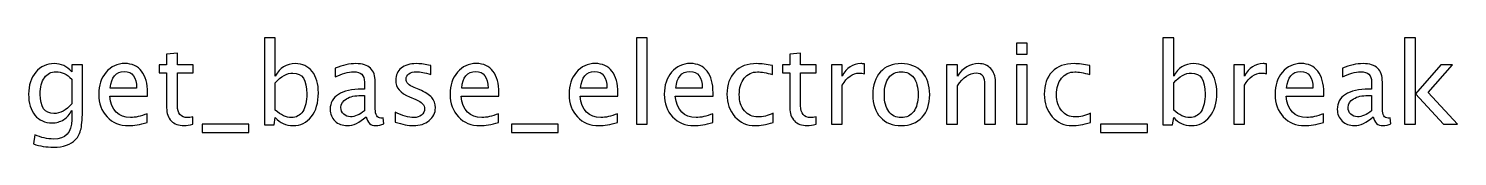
# Model space of a CAD drawing. Header units: centimetres. Extents: x -67 to 67, y -62 to 59.
# Drawn here: x -67.18 to -40.3, y -11.67 to -9.61 of the extents above; entities that cross this region are included whole.
import ezdxf

# ---------------------------------------------------------------- set-up
doc = ezdxf.new("R2010")
doc.units = ezdxf.units.CM
doc.header["$MEASUREMENT"] = 0
doc.layers.add('Layer 1', color=7, linetype='Continuous')

msp = doc.modelspace()

# ---------------------------------------------------------------- linework, layer by layer
at = {"layer": 'Layer 1'}
for points, knots in [([(-62.74343, -11.25072), (-62.74343, -11.25072), (-62.74343, -9.60607), (-62.74343, -9.60607), (-62.74343, -9.60607), (-62.74343, -9.60607), (-62.54023, -9.60607), (-62.54023, -9.60607), (-62.54023, -9.60607), (-62.54023, -9.60607), (-62.54023, -10.3282), (-62.54023, -10.3282), (-62.54023, -10.3282), (-62.45697, -10.17122), (-62.33174, -10.0929), (-62.16487, -10.0929), (-62.16487, -10.0929), (-62.02976, -10.0929), (-61.92357, -10.14194), (-61.84596, -10.24036), (-61.84596, -10.24036), (-61.76835, -10.33879), (-61.72954, -10.4732), (-61.72954, -10.64359), (-61.72954, -10.64359), (-61.72954, -10.82915), (-61.77364, -10.97908), (-61.86148, -11.09268), (-61.86148, -11.09268), (-61.94933, -11.20662), (-62.06504, -11.26342), (-62.20826, -11.26342), (-62.20826, -11.26342), (-62.34126, -11.26342), (-62.45203, -11.21262), (-62.54023, -11.11067), (-62.54023, -11.11067), (-62.54023, -11.11067), (-62.56492, -11.25072), (-62.56492, -11.25072), (-62.56492, -11.25072), (-62.56492, -11.25072), (-62.74343, -11.25072), (-62.74343, -11.25072)], [0, 0, 0, 0, 0.08333333, 0.08333333, 0.08333333, 0.08333333, 0.16666667, 0.16666667, 0.16666667, 0.16666667, 0.25, 0.25, 0.25, 0.25, 0.33333333, 0.33333333, 0.33333333, 0.33333333, 0.41666667, 0.41666667, 0.41666667, 0.41666667, 0.5, 0.5, 0.5, 0.5, 0.58333333, 0.58333333, 0.58333333, 0.58333333, 0.66666667, 0.66666667, 0.66666667, 0.66666667, 0.75, 0.75, 0.75, 0.75, 0.83333333, 0.83333333, 0.83333333, 0.83333333, 1, 1, 1, 1]), ([(-55.74642, -11.23802), (-55.74642, -11.23802), (-55.74642, -9.60607), (-55.74642, -9.60607), (-55.74642, -9.60607), (-55.74642, -9.60607), (-55.54322, -9.60607), (-55.54322, -9.60607), (-55.54322, -9.60607), (-55.54322, -9.60607), (-55.54322, -11.23802), (-55.54322, -11.23802), (-55.54322, -11.23802), (-55.54322, -11.23802), (-55.74642, -11.23802), (-55.74642, -11.23802)], [0, 0, 0, 0, 0.2, 0.2, 0.2, 0.2, 0.4, 0.4, 0.4, 0.4, 0.6, 0.6, 0.6, 0.6, 1, 1, 1, 1]), ([(-45.84533, -11.25072), (-45.84533, -11.25072), (-45.84533, -9.60607), (-45.84533, -9.60607), (-45.84533, -9.60607), (-45.84533, -9.60607), (-45.64213, -9.60607), (-45.64213, -9.60607), (-45.64213, -9.60607), (-45.64213, -9.60607), (-45.64213, -10.3282), (-45.64213, -10.3282), (-45.64213, -10.3282), (-45.55887, -10.17122), (-45.43364, -10.0929), (-45.26677, -10.0929), (-45.26677, -10.0929), (-45.13166, -10.0929), (-45.02547, -10.14194), (-44.94786, -10.24036), (-44.94786, -10.24036), (-44.87025, -10.33879), (-44.83144, -10.4732), (-44.83144, -10.64359), (-44.83144, -10.64359), (-44.83144, -10.82915), (-44.87554, -10.97908), (-44.96338, -11.09268), (-44.96338, -11.09268), (-45.05123, -11.20662), (-45.16694, -11.26342), (-45.31016, -11.26342), (-45.31016, -11.26342), (-45.44316, -11.26342), (-45.55393, -11.21262), (-45.64213, -11.11067), (-45.64213, -11.11067), (-45.64213, -11.11067), (-45.66682, -11.25072), (-45.66682, -11.25072), (-45.66682, -11.25072), (-45.66682, -11.25072), (-45.84533, -11.25072), (-45.84533, -11.25072)], [0, 0, 0, 0, 0.08333333, 0.08333333, 0.08333333, 0.08333333, 0.16666667, 0.16666667, 0.16666667, 0.16666667, 0.25, 0.25, 0.25, 0.25, 0.33333333, 0.33333333, 0.33333333, 0.33333333, 0.41666667, 0.41666667, 0.41666667, 0.41666667, 0.5, 0.5, 0.5, 0.5, 0.58333333, 0.58333333, 0.58333333, 0.58333333, 0.66666667, 0.66666667, 0.66666667, 0.66666667, 0.75, 0.75, 0.75, 0.75, 0.83333333, 0.83333333, 0.83333333, 0.83333333, 1, 1, 1, 1]), ([(-41.29908, -11.23802), (-41.29908, -11.23802), (-41.29908, -9.60607), (-41.29908, -9.60607), (-41.29908, -9.60607), (-41.29908, -9.60607), (-41.09588, -9.60607), (-41.09588, -9.60607), (-41.09588, -9.60607), (-41.09588, -9.60607), (-41.09588, -10.66052), (-41.09588, -10.66052), (-41.09588, -10.66052), (-41.09588, -10.66052), (-40.61963, -10.11618), (-40.61963, -10.11618), (-40.61963, -10.11618), (-40.61963, -10.11618), (-40.4002, -10.11618), (-40.4002, -10.11618), (-40.4002, -10.11618), (-40.4002, -10.11618), (-40.85528, -10.63971), (-40.85528, -10.63971), (-40.85528, -10.63971), (-40.85528, -10.63971), (-40.30495, -11.23802), (-40.30495, -11.23802), (-40.30495, -11.23802), (-40.30495, -11.23802), (-40.56671, -11.23802), (-40.56671, -11.23802), (-40.56671, -11.23802), (-40.56671, -11.23802), (-41.09588, -10.66264), (-41.09588, -10.66264), (-41.09588, -10.66264), (-41.09588, -10.66264), (-41.09588, -11.23802), (-41.09588, -11.23802), (-41.09588, -11.23802), (-41.09588, -11.23802), (-41.29908, -11.23802), (-41.29908, -11.23802)], [0, 0, 0, 0, 0.08333333, 0.08333333, 0.08333333, 0.08333333, 0.16666667, 0.16666667, 0.16666667, 0.16666667, 0.25, 0.25, 0.25, 0.25, 0.33333333, 0.33333333, 0.33333333, 0.33333333, 0.41666667, 0.41666667, 0.41666667, 0.41666667, 0.5, 0.5, 0.5, 0.5, 0.58333333, 0.58333333, 0.58333333, 0.58333333, 0.66666667, 0.66666667, 0.66666667, 0.66666667, 0.75, 0.75, 0.75, 0.75, 0.83333333, 0.83333333, 0.83333333, 0.83333333, 1, 1, 1, 1]), ([(-64.09175, -11.23767), (-64.15454, -11.25495), (-64.20922, -11.26342), (-64.25544, -11.26342), (-64.25544, -11.26342), (-64.35915, -11.26342), (-64.43994, -11.23379), (-64.4978, -11.17452), (-64.4978, -11.17452), (-64.55601, -11.11525), (-64.58493, -11.03306), (-64.58493, -10.92758), (-64.58493, -10.92758), (-64.58493, -10.92758), (-64.58493, -10.26859), (-64.58493, -10.26859), (-64.58493, -10.26859), (-64.58493, -10.26859), (-64.72534, -10.26859), (-64.72534, -10.26859), (-64.72534, -10.26859), (-64.72534, -10.26859), (-64.72534, -10.11618), (-64.72534, -10.11618), (-64.72534, -10.11618), (-64.72534, -10.11618), (-64.58493, -10.11618), (-64.58493, -10.11618), (-64.58493, -10.11618), (-64.58493, -10.11618), (-64.58493, -9.91334), (-64.58493, -9.91334), (-64.58493, -9.91334), (-64.58493, -9.91334), (-64.38173, -9.89393), (-64.38173, -9.89393), (-64.38173, -9.89393), (-64.38173, -9.89393), (-64.38173, -10.11618), (-64.38173, -10.11618), (-64.38173, -10.11618), (-64.38173, -10.11618), (-64.08752, -10.11618), (-64.08752, -10.11618), (-64.08752, -10.11618), (-64.08752, -10.11618), (-64.08752, -10.26859), (-64.08752, -10.26859), (-64.08752, -10.26859), (-64.08752, -10.26859), (-64.38173, -10.26859), (-64.38173, -10.26859), (-64.38173, -10.26859), (-64.38173, -10.26859), (-64.38173, -10.89089), (-64.38173, -10.89089), (-64.38173, -10.89089), (-64.38173, -11.03764), (-64.31788, -11.11102), (-64.19053, -11.11102), (-64.19053, -11.11102), (-64.16336, -11.11102), (-64.13055, -11.10643), (-64.09175, -11.09761), (-64.09175, -11.09761), (-64.09175, -11.09761), (-64.09175, -11.23767), (-64.09175, -11.23767)], [0, 0, 0, 0, 0.05555556, 0.05555556, 0.05555556, 0.05555556, 0.11111111, 0.11111111, 0.11111111, 0.11111111, 0.16666667, 0.16666667, 0.16666667, 0.16666667, 0.22222222, 0.22222222, 0.22222222, 0.22222222, 0.27777778, 0.27777778, 0.27777778, 0.27777778, 0.33333333, 0.33333333, 0.33333333, 0.33333333, 0.38888889, 0.38888889, 0.38888889, 0.38888889, 0.44444444, 0.44444444, 0.44444444, 0.44444444, 0.5, 0.5, 0.5, 0.5, 0.55555556, 0.55555556, 0.55555556, 0.55555556, 0.61111111, 0.61111111, 0.61111111, 0.61111111, 0.66666667, 0.66666667, 0.66666667, 0.66666667, 0.72222222, 0.72222222, 0.72222222, 0.72222222, 0.77777778, 0.77777778, 0.77777778, 0.77777778, 0.83333333, 0.83333333, 0.83333333, 0.83333333, 0.88888889, 0.88888889, 0.88888889, 0.88888889, 1, 1, 1, 1]), ([(-52.36962, -11.23767), (-52.43241, -11.25495), (-52.48709, -11.26342), (-52.53331, -11.26342), (-52.53331, -11.26342), (-52.63702, -11.26342), (-52.71781, -11.23379), (-52.77567, -11.17452), (-52.77567, -11.17452), (-52.83388, -11.11525), (-52.8628, -11.03306), (-52.8628, -10.92758), (-52.8628, -10.92758), (-52.8628, -10.92758), (-52.8628, -10.26859), (-52.8628, -10.26859), (-52.8628, -10.26859), (-52.8628, -10.26859), (-53.00321, -10.26859), (-53.00321, -10.26859), (-53.00321, -10.26859), (-53.00321, -10.26859), (-53.00321, -10.11618), (-53.00321, -10.11618), (-53.00321, -10.11618), (-53.00321, -10.11618), (-52.8628, -10.11618), (-52.8628, -10.11618), (-52.8628, -10.11618), (-52.8628, -10.11618), (-52.8628, -9.91334), (-52.8628, -9.91334), (-52.8628, -9.91334), (-52.8628, -9.91334), (-52.6596, -9.89393), (-52.6596, -9.89393), (-52.6596, -9.89393), (-52.6596, -9.89393), (-52.6596, -10.11618), (-52.6596, -10.11618), (-52.6596, -10.11618), (-52.6596, -10.11618), (-52.36539, -10.11618), (-52.36539, -10.11618), (-52.36539, -10.11618), (-52.36539, -10.11618), (-52.36539, -10.26859), (-52.36539, -10.26859), (-52.36539, -10.26859), (-52.36539, -10.26859), (-52.6596, -10.26859), (-52.6596, -10.26859), (-52.6596, -10.26859), (-52.6596, -10.26859), (-52.6596, -10.89089), (-52.6596, -10.89089), (-52.6596, -10.89089), (-52.6596, -11.03764), (-52.59575, -11.11102), (-52.4684, -11.11102), (-52.4684, -11.11102), (-52.44123, -11.11102), (-52.40842, -11.10643), (-52.36962, -11.09761), (-52.36962, -11.09761), (-52.36962, -11.09761), (-52.36962, -11.23767), (-52.36962, -11.23767)], [0, 0, 0, 0, 0.05555556, 0.05555556, 0.05555556, 0.05555556, 0.11111111, 0.11111111, 0.11111111, 0.11111111, 0.16666667, 0.16666667, 0.16666667, 0.16666667, 0.22222222, 0.22222222, 0.22222222, 0.22222222, 0.27777778, 0.27777778, 0.27777778, 0.27777778, 0.33333333, 0.33333333, 0.33333333, 0.33333333, 0.38888889, 0.38888889, 0.38888889, 0.38888889, 0.44444444, 0.44444444, 0.44444444, 0.44444444, 0.5, 0.5, 0.5, 0.5, 0.55555556, 0.55555556, 0.55555556, 0.55555556, 0.61111111, 0.61111111, 0.61111111, 0.61111111, 0.66666667, 0.66666667, 0.66666667, 0.66666667, 0.72222222, 0.72222222, 0.72222222, 0.72222222, 0.77777778, 0.77777778, 0.77777778, 0.77777778, 0.83333333, 0.83333333, 0.83333333, 0.83333333, 0.88888889, 0.88888889, 0.88888889, 0.88888889, 1, 1, 1, 1]), ([(-48.59948, -9.91087), (-48.59948, -9.91087), (-48.59948, -9.70767), (-48.59948, -9.70767), (-48.59948, -9.70767), (-48.59948, -9.70767), (-48.39628, -9.70767), (-48.39628, -9.70767), (-48.39628, -9.70767), (-48.39628, -9.70767), (-48.39628, -9.91087), (-48.39628, -9.91087), (-48.39628, -9.91087), (-48.39628, -9.91087), (-48.59948, -9.91087), (-48.59948, -9.91087)], [0, 0, 0, 0, 0.2, 0.2, 0.2, 0.2, 0.4, 0.4, 0.4, 0.4, 0.6, 0.6, 0.6, 0.6, 1, 1, 1, 1]), ([(-67.08825, -11.61055), (-67.08825, -11.61055), (-67.06426, -11.43487), (-67.06426, -11.43487), (-67.06426, -11.43487), (-66.94643, -11.4899), (-66.82966, -11.51742), (-66.7143, -11.51742), (-66.7143, -11.51742), (-66.48535, -11.51742), (-66.3707, -11.39606), (-66.3707, -11.15371), (-66.3707, -11.15371), (-66.3707, -11.15371), (-66.3707, -10.97732), (-66.3707, -10.97732), (-66.3707, -10.97732), (-66.40597, -11.05175), (-66.45607, -11.10926), (-66.52133, -11.15053), (-66.52133, -11.15053), (-66.5866, -11.19181), (-66.65927, -11.21262), (-66.73935, -11.21262), (-66.73935, -11.21262), (-66.87517, -11.21262), (-66.98277, -11.16394), (-67.06214, -11.06657), (-67.06214, -11.06657), (-67.14152, -10.9692), (-67.18138, -10.83726), (-67.18138, -10.67075), (-67.18138, -10.67075), (-67.18138, -10.50036), (-67.13622, -10.36137), (-67.04591, -10.25377), (-67.04591, -10.25377), (-66.95525, -10.14652), (-66.83848, -10.0929), (-66.6949, -10.0929), (-66.6949, -10.0929), (-66.56931, -10.0929), (-66.46101, -10.1437), (-66.3707, -10.24565), (-66.3707, -10.24565), (-66.3707, -10.24565), (-66.3707, -10.11618), (-66.3707, -10.11618), (-66.3707, -10.11618), (-66.3707, -10.11618), (-66.16749, -10.11618), (-66.16749, -10.11618), (-66.16749, -10.11618), (-66.16749, -10.11618), (-66.16749, -10.93181), (-66.16749, -10.93181), (-66.16749, -10.93181), (-66.16749, -11.10714), (-66.17667, -11.23696), (-66.19501, -11.32128), (-66.19501, -11.32128), (-66.213, -11.40559), (-66.24758, -11.47473), (-66.29767, -11.52836), (-66.29767, -11.52836), (-66.38657, -11.62255), (-66.52556, -11.66982), (-66.7143, -11.66982), (-66.7143, -11.66982), (-66.84377, -11.66982), (-66.9683, -11.65007), (-67.08825, -11.61055)], [0, 0, 0, 0, 0.05263158, 0.05263158, 0.05263158, 0.05263158, 0.10526316, 0.10526316, 0.10526316, 0.10526316, 0.15789474, 0.15789474, 0.15789474, 0.15789474, 0.21052632, 0.21052632, 0.21052632, 0.21052632, 0.26315789, 0.26315789, 0.26315789, 0.26315789, 0.31578947, 0.31578947, 0.31578947, 0.31578947, 0.36842105, 0.36842105, 0.36842105, 0.36842105, 0.42105263, 0.42105263, 0.42105263, 0.42105263, 0.47368421, 0.47368421, 0.47368421, 0.47368421, 0.52631579, 0.52631579, 0.52631579, 0.52631579, 0.57894737, 0.57894737, 0.57894737, 0.57894737, 0.63157895, 0.63157895, 0.63157895, 0.63157895, 0.68421053, 0.68421053, 0.68421053, 0.68421053, 0.73684211, 0.73684211, 0.73684211, 0.73684211, 0.78947368, 0.78947368, 0.78947368, 0.78947368, 0.84210526, 0.84210526, 0.84210526, 0.84210526, 0.89473684, 0.89473684, 0.89473684, 0.89473684, 1, 1, 1, 1]), ([(-64.94936, -11.20204), (-65.08588, -11.24296), (-65.20265, -11.26342), (-65.30002, -11.26342), (-65.30002, -11.26342), (-65.46618, -11.26342), (-65.60129, -11.20839), (-65.70536, -11.09867), (-65.70536, -11.09867), (-65.80943, -10.98896), (-65.86164, -10.84679), (-65.86164, -10.67181), (-65.86164, -10.67181), (-65.86164, -10.50212), (-65.81578, -10.36278), (-65.7237, -10.25377), (-65.7237, -10.25377), (-65.63163, -10.14511), (-65.5138, -10.09078), (-65.37022, -10.09078), (-65.37022, -10.09078), (-65.2344, -10.09078), (-65.12927, -10.13912), (-65.05519, -10.23578), (-65.05519, -10.23578), (-64.98111, -10.33244), (-64.94406, -10.46932), (-64.94406, -10.64676), (-64.94406, -10.64676), (-64.94406, -10.64676), (-64.94512, -10.70885), (-64.94512, -10.70885), (-64.94512, -10.70885), (-64.94512, -10.70885), (-65.65421, -10.70885), (-65.65421, -10.70885), (-65.65421, -10.70885), (-65.62457, -10.97696), (-65.49369, -11.11102), (-65.26192, -11.11102), (-65.26192, -11.11102), (-65.1769, -11.11102), (-65.07283, -11.08703), (-64.94936, -11.03905), (-64.94936, -11.03905), (-64.94936, -11.03905), (-64.94936, -11.20204), (-64.94936, -11.20204)], [0, 0, 0, 0, 0.07692308, 0.07692308, 0.07692308, 0.07692308, 0.15384615, 0.15384615, 0.15384615, 0.15384615, 0.23076923, 0.23076923, 0.23076923, 0.23076923, 0.30769231, 0.30769231, 0.30769231, 0.30769231, 0.38461538, 0.38461538, 0.38461538, 0.38461538, 0.46153846, 0.46153846, 0.46153846, 0.46153846, 0.53846154, 0.53846154, 0.53846154, 0.53846154, 0.61538462, 0.61538462, 0.61538462, 0.61538462, 0.69230769, 0.69230769, 0.69230769, 0.69230769, 0.76923077, 0.76923077, 0.76923077, 0.76923077, 0.84615385, 0.84615385, 0.84615385, 0.84615385, 1, 1, 1, 1]), ([(-60.83314, -11.09514), (-60.9552, -11.20733), (-61.07267, -11.26342), (-61.18556, -11.26342), (-61.18556, -11.26342), (-61.27834, -11.26342), (-61.3556, -11.23449), (-61.41663, -11.17628), (-61.41663, -11.17628), (-61.47801, -11.11808), (-61.50871, -11.0447), (-61.50871, -10.95615), (-61.50871, -10.95615), (-61.50871, -10.83374), (-61.4572, -10.73954), (-61.35419, -10.67393), (-61.35419, -10.67393), (-61.25118, -10.60831), (-61.10336, -10.5755), (-60.91075, -10.5755), (-60.91075, -10.5755), (-60.91075, -10.5755), (-60.86312, -10.5755), (-60.86312, -10.5755), (-60.86312, -10.5755), (-60.86312, -10.5755), (-60.86312, -10.44039), (-60.86312, -10.44039), (-60.86312, -10.44039), (-60.86312, -10.31021), (-60.93086, -10.2453), (-61.06668, -10.2453), (-61.06668, -10.2453), (-61.1718, -10.2453), (-61.28681, -10.27846), (-61.41134, -10.34479), (-61.41134, -10.34479), (-61.41134, -10.34479), (-61.41134, -10.17757), (-61.41134, -10.17757), (-61.41134, -10.17757), (-61.27446, -10.12112), (-61.14534, -10.0929), (-61.02434, -10.0929), (-61.02434, -10.0929), (-60.89981, -10.0929), (-60.80774, -10.12112), (-60.74882, -10.17792), (-60.74882, -10.17792), (-60.68956, -10.23472), (-60.65992, -10.32221), (-60.65992, -10.44039), (-60.65992, -10.44039), (-60.65992, -10.44039), (-60.65992, -10.94733), (-60.65992, -10.94733), (-60.65992, -10.94733), (-60.65992, -11.06339), (-60.62429, -11.1216), (-60.55268, -11.1216), (-60.55268, -11.1216), (-60.54386, -11.1216), (-60.5308, -11.12019), (-60.51352, -11.11737), (-60.51352, -11.11737), (-60.51352, -11.11737), (-60.49905, -11.23026), (-60.49905, -11.23026), (-60.49905, -11.23026), (-60.54527, -11.25248), (-60.59607, -11.26342), (-60.65181, -11.26342), (-60.65181, -11.26342), (-60.74671, -11.26342), (-60.80703, -11.20733), (-60.83314, -11.09514)], [0, 0, 0, 0, 0.05, 0.05, 0.05, 0.05, 0.1, 0.1, 0.1, 0.1, 0.15, 0.15, 0.15, 0.15, 0.2, 0.2, 0.2, 0.2, 0.25, 0.25, 0.25, 0.25, 0.3, 0.3, 0.3, 0.3, 0.35, 0.35, 0.35, 0.35, 0.4, 0.4, 0.4, 0.4, 0.45, 0.45, 0.45, 0.45, 0.5, 0.5, 0.5, 0.5, 0.55, 0.55, 0.55, 0.55, 0.6, 0.6, 0.6, 0.6, 0.65, 0.65, 0.65, 0.65, 0.7, 0.7, 0.7, 0.7, 0.75, 0.75, 0.75, 0.75, 0.8, 0.8, 0.8, 0.8, 0.85, 0.85, 0.85, 0.85, 0.9, 0.9, 0.9, 0.9, 1, 1, 1, 1]), ([(-60.28281, -11.1978), (-60.28281, -11.1978), (-60.28281, -11.01154), (-60.28281, -11.01154), (-60.28281, -11.01154), (-60.14981, -11.07786), (-60.03445, -11.11102), (-59.93603, -11.11102), (-59.93603, -11.11102), (-59.87746, -11.11102), (-59.82878, -11.09514), (-59.79033, -11.06339), (-59.79033, -11.06339), (-59.75188, -11.032), (-59.73247, -10.99249), (-59.73247, -10.94486), (-59.73247, -10.94486), (-59.73247, -10.87536), (-59.78645, -10.81786), (-59.8944, -10.77235), (-59.8944, -10.77235), (-59.8944, -10.77235), (-60.01328, -10.72191), (-60.01328, -10.72191), (-60.01328, -10.72191), (-60.18861, -10.64923), (-60.27646, -10.54411), (-60.27646, -10.40758), (-60.27646, -10.40758), (-60.27646, -10.30986), (-60.24188, -10.23295), (-60.17274, -10.17686), (-60.17274, -10.17686), (-60.1036, -10.12077), (-60.0087, -10.0929), (-59.8884, -10.0929), (-59.8884, -10.0929), (-59.82596, -10.0929), (-59.74835, -10.10137), (-59.65627, -10.11865), (-59.65627, -10.11865), (-59.65627, -10.11865), (-59.61394, -10.12677), (-59.61394, -10.12677), (-59.61394, -10.12677), (-59.61394, -10.12677), (-59.61394, -10.2961), (-59.61394, -10.2961), (-59.61394, -10.2961), (-59.72718, -10.26224), (-59.81749, -10.2453), (-59.88487, -10.2453), (-59.88487, -10.2453), (-59.94414, -10.2453), (-59.99106, -10.25835), (-60.02669, -10.28411), (-60.02669, -10.28411), (-60.06197, -10.30986), (-60.07961, -10.34443), (-60.07961, -10.38782), (-60.07961, -10.38782), (-60.07961, -10.44885), (-60.03022, -10.50071), (-59.93109, -10.54269), (-59.93109, -10.54269), (-59.93109, -10.54269), (-59.83337, -10.58397), (-59.83337, -10.58397), (-59.83337, -10.58397), (-59.72259, -10.63054), (-59.64428, -10.67992), (-59.59842, -10.73178), (-59.59842, -10.73178), (-59.5522, -10.78364), (-59.52927, -10.84855), (-59.52927, -10.92616), (-59.52927, -10.92616), (-59.52927, -11.02459), (-59.56808, -11.10538), (-59.64604, -11.16852), (-59.64604, -11.16852), (-59.72365, -11.23167), (-59.82314, -11.26342), (-59.94414, -11.26342), (-59.94414, -11.26342), (-60.03727, -11.26342), (-60.14981, -11.24155), (-60.28281, -11.1978)], [0, 0, 0, 0, 0.04347826, 0.04347826, 0.04347826, 0.04347826, 0.08695652, 0.08695652, 0.08695652, 0.08695652, 0.13043478, 0.13043478, 0.13043478, 0.13043478, 0.17391304, 0.17391304, 0.17391304, 0.17391304, 0.2173913, 0.2173913, 0.2173913, 0.2173913, 0.26086957, 0.26086957, 0.26086957, 0.26086957, 0.30434783, 0.30434783, 0.30434783, 0.30434783, 0.34782609, 0.34782609, 0.34782609, 0.34782609, 0.39130435, 0.39130435, 0.39130435, 0.39130435, 0.43478261, 0.43478261, 0.43478261, 0.43478261, 0.47826087, 0.47826087, 0.47826087, 0.47826087, 0.52173913, 0.52173913, 0.52173913, 0.52173913, 0.56521739, 0.56521739, 0.56521739, 0.56521739, 0.60869565, 0.60869565, 0.60869565, 0.60869565, 0.65217391, 0.65217391, 0.65217391, 0.65217391, 0.69565217, 0.69565217, 0.69565217, 0.69565217, 0.73913043, 0.73913043, 0.73913043, 0.73913043, 0.7826087, 0.7826087, 0.7826087, 0.7826087, 0.82608696, 0.82608696, 0.82608696, 0.82608696, 0.86956522, 0.86956522, 0.86956522, 0.86956522, 0.91304348, 0.91304348, 0.91304348, 0.91304348, 1, 1, 1, 1]), ([(-58.34006, -11.20204), (-58.47658, -11.24296), (-58.59335, -11.26342), (-58.69072, -11.26342), (-58.69072, -11.26342), (-58.85688, -11.26342), (-58.99199, -11.20839), (-59.09606, -11.09867), (-59.09606, -11.09867), (-59.20013, -10.98896), (-59.25234, -10.84679), (-59.25234, -10.67181), (-59.25234, -10.67181), (-59.25234, -10.50212), (-59.20648, -10.36278), (-59.1144, -10.25377), (-59.1144, -10.25377), (-59.02233, -10.14511), (-58.9045, -10.09078), (-58.76092, -10.09078), (-58.76092, -10.09078), (-58.6251, -10.09078), (-58.51997, -10.13912), (-58.44589, -10.23578), (-58.44589, -10.23578), (-58.37181, -10.33244), (-58.33476, -10.46932), (-58.33476, -10.64676), (-58.33476, -10.64676), (-58.33476, -10.64676), (-58.33582, -10.70885), (-58.33582, -10.70885), (-58.33582, -10.70885), (-58.33582, -10.70885), (-59.04491, -10.70885), (-59.04491, -10.70885), (-59.04491, -10.70885), (-59.01527, -10.97696), (-58.88439, -11.11102), (-58.65262, -11.11102), (-58.65262, -11.11102), (-58.5676, -11.11102), (-58.46353, -11.08703), (-58.34006, -11.03905), (-58.34006, -11.03905), (-58.34006, -11.03905), (-58.34006, -11.20204), (-58.34006, -11.20204)], [0, 0, 0, 0, 0.07692308, 0.07692308, 0.07692308, 0.07692308, 0.15384615, 0.15384615, 0.15384615, 0.15384615, 0.23076923, 0.23076923, 0.23076923, 0.23076923, 0.30769231, 0.30769231, 0.30769231, 0.30769231, 0.38461538, 0.38461538, 0.38461538, 0.38461538, 0.46153846, 0.46153846, 0.46153846, 0.46153846, 0.53846154, 0.53846154, 0.53846154, 0.53846154, 0.61538462, 0.61538462, 0.61538462, 0.61538462, 0.69230769, 0.69230769, 0.69230769, 0.69230769, 0.76923077, 0.76923077, 0.76923077, 0.76923077, 0.84615385, 0.84615385, 0.84615385, 0.84615385, 1, 1, 1, 1]), ([(-56.10238, -11.20204), (-56.2389, -11.24296), (-56.35567, -11.26342), (-56.45304, -11.26342), (-56.45304, -11.26342), (-56.6192, -11.26342), (-56.75431, -11.20839), (-56.85838, -11.09867), (-56.85838, -11.09867), (-56.96245, -10.98896), (-57.01466, -10.84679), (-57.01466, -10.67181), (-57.01466, -10.67181), (-57.01466, -10.50212), (-56.9688, -10.36278), (-56.87672, -10.25377), (-56.87672, -10.25377), (-56.78465, -10.14511), (-56.66682, -10.09078), (-56.52324, -10.09078), (-56.52324, -10.09078), (-56.38742, -10.09078), (-56.28229, -10.13912), (-56.20821, -10.23578), (-56.20821, -10.23578), (-56.13413, -10.33244), (-56.09708, -10.46932), (-56.09708, -10.64676), (-56.09708, -10.64676), (-56.09708, -10.64676), (-56.09814, -10.70885), (-56.09814, -10.70885), (-56.09814, -10.70885), (-56.09814, -10.70885), (-56.80723, -10.70885), (-56.80723, -10.70885), (-56.80723, -10.70885), (-56.77759, -10.97696), (-56.64671, -11.11102), (-56.41494, -11.11102), (-56.41494, -11.11102), (-56.32992, -11.11102), (-56.22585, -11.08703), (-56.10238, -11.03905), (-56.10238, -11.03905), (-56.10238, -11.03905), (-56.10238, -11.20204), (-56.10238, -11.20204)], [0, 0, 0, 0, 0.07692308, 0.07692308, 0.07692308, 0.07692308, 0.15384615, 0.15384615, 0.15384615, 0.15384615, 0.23076923, 0.23076923, 0.23076923, 0.23076923, 0.30769231, 0.30769231, 0.30769231, 0.30769231, 0.38461538, 0.38461538, 0.38461538, 0.38461538, 0.46153846, 0.46153846, 0.46153846, 0.46153846, 0.53846154, 0.53846154, 0.53846154, 0.53846154, 0.61538462, 0.61538462, 0.61538462, 0.61538462, 0.69230769, 0.69230769, 0.69230769, 0.69230769, 0.76923077, 0.76923077, 0.76923077, 0.76923077, 0.84615385, 0.84615385, 0.84615385, 0.84615385, 1, 1, 1, 1]), ([(-54.31132, -11.20204), (-54.44784, -11.24296), (-54.56461, -11.26342), (-54.66198, -11.26342), (-54.66198, -11.26342), (-54.82814, -11.26342), (-54.96325, -11.20839), (-55.06732, -11.09867), (-55.06732, -11.09867), (-55.17139, -10.98896), (-55.2236, -10.84679), (-55.2236, -10.67181), (-55.2236, -10.67181), (-55.2236, -10.50212), (-55.17774, -10.36278), (-55.08566, -10.25377), (-55.08566, -10.25377), (-54.99359, -10.14511), (-54.87576, -10.09078), (-54.73218, -10.09078), (-54.73218, -10.09078), (-54.59636, -10.09078), (-54.49123, -10.13912), (-54.41715, -10.23578), (-54.41715, -10.23578), (-54.34307, -10.33244), (-54.30602, -10.46932), (-54.30602, -10.64676), (-54.30602, -10.64676), (-54.30602, -10.64676), (-54.30708, -10.70885), (-54.30708, -10.70885), (-54.30708, -10.70885), (-54.30708, -10.70885), (-55.01617, -10.70885), (-55.01617, -10.70885), (-55.01617, -10.70885), (-54.98653, -10.97696), (-54.85565, -11.11102), (-54.62388, -11.11102), (-54.62388, -11.11102), (-54.53886, -11.11102), (-54.43479, -11.08703), (-54.31132, -11.03905), (-54.31132, -11.03905), (-54.31132, -11.03905), (-54.31132, -11.20204), (-54.31132, -11.20204)], [0, 0, 0, 0, 0.07692308, 0.07692308, 0.07692308, 0.07692308, 0.15384615, 0.15384615, 0.15384615, 0.15384615, 0.23076923, 0.23076923, 0.23076923, 0.23076923, 0.30769231, 0.30769231, 0.30769231, 0.30769231, 0.38461538, 0.38461538, 0.38461538, 0.38461538, 0.46153846, 0.46153846, 0.46153846, 0.46153846, 0.53846154, 0.53846154, 0.53846154, 0.53846154, 0.61538462, 0.61538462, 0.61538462, 0.61538462, 0.69230769, 0.69230769, 0.69230769, 0.69230769, 0.76923077, 0.76923077, 0.76923077, 0.76923077, 0.84615385, 0.84615385, 0.84615385, 0.84615385, 1, 1, 1, 1]), ([(-53.17643, -11.20415), (-53.30801, -11.24366), (-53.42161, -11.26342), (-53.51721, -11.26342), (-53.51721, -11.26342), (-53.6689, -11.26342), (-53.79449, -11.20733), (-53.89433, -11.0955), (-53.89433, -11.0955), (-53.99417, -10.98331), (-54.04426, -10.84185), (-54.04426, -10.67146), (-54.04426, -10.67146), (-54.04426, -10.48942), (-53.99487, -10.34725), (-53.89609, -10.24565), (-53.89609, -10.24565), (-53.79731, -10.1437), (-53.65938, -10.0929), (-53.48228, -10.0929), (-53.48228, -10.0929), (-53.39515, -10.0929), (-53.29708, -10.1049), (-53.18913, -10.12888), (-53.18913, -10.12888), (-53.18913, -10.12888), (-53.18913, -10.30034), (-53.18913, -10.30034), (-53.18913, -10.30034), (-53.30378, -10.26647), (-53.39726, -10.24954), (-53.46923, -10.24954), (-53.46923, -10.24954), (-53.57365, -10.24954), (-53.65726, -10.28869), (-53.7197, -10.36666), (-53.7197, -10.36666), (-53.78215, -10.44462), (-53.81354, -10.54869), (-53.81354, -10.67851), (-53.81354, -10.67851), (-53.81354, -10.80446), (-53.78109, -10.90606), (-53.71653, -10.98402), (-53.71653, -10.98402), (-53.65197, -11.06163), (-53.56766, -11.10044), (-53.46288, -11.10044), (-53.46288, -11.10044), (-53.3701, -11.10044), (-53.27485, -11.07645), (-53.17643, -11.02847), (-53.17643, -11.02847), (-53.17643, -11.02847), (-53.17643, -11.20415), (-53.17643, -11.20415)], [0, 0, 0, 0, 0.06666667, 0.06666667, 0.06666667, 0.06666667, 0.13333333, 0.13333333, 0.13333333, 0.13333333, 0.2, 0.2, 0.2, 0.2, 0.26666667, 0.26666667, 0.26666667, 0.26666667, 0.33333333, 0.33333333, 0.33333333, 0.33333333, 0.4, 0.4, 0.4, 0.4, 0.46666667, 0.46666667, 0.46666667, 0.46666667, 0.53333333, 0.53333333, 0.53333333, 0.53333333, 0.6, 0.6, 0.6, 0.6, 0.66666667, 0.66666667, 0.66666667, 0.66666667, 0.73333333, 0.73333333, 0.73333333, 0.73333333, 0.8, 0.8, 0.8, 0.8, 0.86666667, 0.86666667, 0.86666667, 0.86666667, 1, 1, 1, 1]), ([(-52.07964, -11.23802), (-52.07964, -11.23802), (-52.07964, -10.11618), (-52.07964, -10.11618), (-52.07964, -10.11618), (-52.07964, -10.11618), (-51.87644, -10.11618), (-51.87644, -10.11618), (-51.87644, -10.11618), (-51.87644, -10.11618), (-51.87644, -10.3282), (-51.87644, -10.3282), (-51.87644, -10.3282), (-51.79565, -10.17122), (-51.67853, -10.0929), (-51.52472, -10.0929), (-51.52472, -10.0929), (-51.50391, -10.0929), (-51.48203, -10.09467), (-51.45946, -10.09819), (-51.45946, -10.09819), (-51.45946, -10.09819), (-51.45946, -10.28834), (-51.45946, -10.28834), (-51.45946, -10.28834), (-51.49473, -10.2767), (-51.52578, -10.2707), (-51.55259, -10.2707), (-51.55259, -10.2707), (-51.68171, -10.2707), (-51.78966, -10.3469), (-51.87644, -10.49965), (-51.87644, -10.49965), (-51.87644, -10.49965), (-51.87644, -11.23802), (-51.87644, -11.23802), (-51.87644, -11.23802), (-51.87644, -11.23802), (-52.07964, -11.23802), (-52.07964, -11.23802)], [0, 0, 0, 0, 0.09090909, 0.09090909, 0.09090909, 0.09090909, 0.18181818, 0.18181818, 0.18181818, 0.18181818, 0.27272727, 0.27272727, 0.27272727, 0.27272727, 0.36363636, 0.36363636, 0.36363636, 0.36363636, 0.45454545, 0.45454545, 0.45454545, 0.45454545, 0.54545455, 0.54545455, 0.54545455, 0.54545455, 0.63636364, 0.63636364, 0.63636364, 0.63636364, 0.72727273, 0.72727273, 0.72727273, 0.72727273, 0.81818182, 0.81818182, 0.81818182, 0.81818182, 1, 1, 1, 1]), ([(-50.76695, -11.26342), (-50.9317, -11.26342), (-51.06223, -11.21086), (-51.15818, -11.10573), (-51.15818, -11.10573), (-51.25449, -11.0006), (-51.30247, -10.85772), (-51.30247, -10.67746), (-51.30247, -10.67746), (-51.30247, -10.49754), (-51.25449, -10.35502), (-51.15818, -10.25024), (-51.15818, -10.25024), (-51.06223, -10.14547), (-50.9317, -10.0929), (-50.76695, -10.0929), (-50.76695, -10.0929), (-50.6022, -10.0929), (-50.47168, -10.14547), (-50.37572, -10.25024), (-50.37572, -10.25024), (-50.27941, -10.35502), (-50.23143, -10.49754), (-50.23143, -10.67746), (-50.23143, -10.67746), (-50.23143, -10.85772), (-50.27941, -11.0006), (-50.37572, -11.10573), (-50.37572, -11.10573), (-50.47168, -11.21086), (-50.6022, -11.26342), (-50.76695, -11.26342)], [0, 0, 0, 0, 0.11111111, 0.11111111, 0.11111111, 0.11111111, 0.22222222, 0.22222222, 0.22222222, 0.22222222, 0.33333333, 0.33333333, 0.33333333, 0.33333333, 0.44444444, 0.44444444, 0.44444444, 0.44444444, 0.55555556, 0.55555556, 0.55555556, 0.55555556, 0.66666667, 0.66666667, 0.66666667, 0.66666667, 0.77777778, 0.77777778, 0.77777778, 0.77777778, 1, 1, 1, 1]), ([(-49.91323, -11.23802), (-49.91323, -11.23802), (-49.91323, -10.11618), (-49.91323, -10.11618), (-49.91323, -10.11618), (-49.91323, -10.11618), (-49.71003, -10.11618), (-49.71003, -10.11618), (-49.71003, -10.11618), (-49.71003, -10.11618), (-49.71003, -10.3282), (-49.71003, -10.3282), (-49.71003, -10.3282), (-49.60243, -10.17122), (-49.47049, -10.0929), (-49.31456, -10.0929), (-49.31456, -10.0929), (-49.21649, -10.0929), (-49.13853, -10.12359), (-49.08103, -10.18533), (-49.08103, -10.18533), (-49.02352, -10.24671), (-48.99459, -10.32962), (-48.99459, -10.43333), (-48.99459, -10.43333), (-48.99459, -10.43333), (-48.99459, -11.23802), (-48.99459, -11.23802), (-48.99459, -11.23802), (-48.99459, -11.23802), (-49.1978, -11.23802), (-49.1978, -11.23802), (-49.1978, -11.23802), (-49.1978, -11.23802), (-49.1978, -10.49965), (-49.1978, -10.49965), (-49.1978, -10.49965), (-49.1978, -10.4164), (-49.21014, -10.35713), (-49.23448, -10.32185), (-49.23448, -10.32185), (-49.25918, -10.28622), (-49.29975, -10.26859), (-49.35655, -10.26859), (-49.35655, -10.26859), (-49.48143, -10.26859), (-49.59926, -10.35008), (-49.71003, -10.51306), (-49.71003, -10.51306), (-49.71003, -10.51306), (-49.71003, -11.23802), (-49.71003, -11.23802), (-49.71003, -11.23802), (-49.71003, -11.23802), (-49.91323, -11.23802), (-49.91323, -11.23802)], [0, 0, 0, 0, 0.06666667, 0.06666667, 0.06666667, 0.06666667, 0.13333333, 0.13333333, 0.13333333, 0.13333333, 0.2, 0.2, 0.2, 0.2, 0.26666667, 0.26666667, 0.26666667, 0.26666667, 0.33333333, 0.33333333, 0.33333333, 0.33333333, 0.4, 0.4, 0.4, 0.4, 0.46666667, 0.46666667, 0.46666667, 0.46666667, 0.53333333, 0.53333333, 0.53333333, 0.53333333, 0.6, 0.6, 0.6, 0.6, 0.66666667, 0.66666667, 0.66666667, 0.66666667, 0.73333333, 0.73333333, 0.73333333, 0.73333333, 0.8, 0.8, 0.8, 0.8, 0.86666667, 0.86666667, 0.86666667, 0.86666667, 1, 1, 1, 1]), ([(-48.59948, -11.23802), (-48.59948, -11.23802), (-48.59948, -10.11618), (-48.59948, -10.11618), (-48.59948, -10.11618), (-48.59948, -10.11618), (-48.39628, -10.11618), (-48.39628, -10.11618), (-48.39628, -10.11618), (-48.39628, -10.11618), (-48.39628, -11.23802), (-48.39628, -11.23802), (-48.39628, -11.23802), (-48.39628, -11.23802), (-48.59948, -11.23802), (-48.59948, -11.23802)], [0, 0, 0, 0, 0.2, 0.2, 0.2, 0.2, 0.4, 0.4, 0.4, 0.4, 0.6, 0.6, 0.6, 0.6, 1, 1, 1, 1]), ([(-47.20883, -11.20415), (-47.34041, -11.24366), (-47.45401, -11.26342), (-47.54961, -11.26342), (-47.54961, -11.26342), (-47.7013, -11.26342), (-47.82689, -11.20733), (-47.92673, -11.0955), (-47.92673, -11.0955), (-48.02657, -10.98331), (-48.07666, -10.84185), (-48.07666, -10.67146), (-48.07666, -10.67146), (-48.07666, -10.48942), (-48.02727, -10.34725), (-47.92849, -10.24565), (-47.92849, -10.24565), (-47.82971, -10.1437), (-47.69178, -10.0929), (-47.51468, -10.0929), (-47.51468, -10.0929), (-47.42755, -10.0929), (-47.32948, -10.1049), (-47.22153, -10.12888), (-47.22153, -10.12888), (-47.22153, -10.12888), (-47.22153, -10.30034), (-47.22153, -10.30034), (-47.22153, -10.30034), (-47.33618, -10.26647), (-47.42966, -10.24954), (-47.50163, -10.24954), (-47.50163, -10.24954), (-47.60605, -10.24954), (-47.68966, -10.28869), (-47.7521, -10.36666), (-47.7521, -10.36666), (-47.81455, -10.44462), (-47.84594, -10.54869), (-47.84594, -10.67851), (-47.84594, -10.67851), (-47.84594, -10.80446), (-47.81349, -10.90606), (-47.74893, -10.98402), (-47.74893, -10.98402), (-47.68437, -11.06163), (-47.60006, -11.10044), (-47.49528, -11.10044), (-47.49528, -11.10044), (-47.4025, -11.10044), (-47.30725, -11.07645), (-47.20883, -11.02847), (-47.20883, -11.02847), (-47.20883, -11.02847), (-47.20883, -11.20415), (-47.20883, -11.20415)], [0, 0, 0, 0, 0.06666667, 0.06666667, 0.06666667, 0.06666667, 0.13333333, 0.13333333, 0.13333333, 0.13333333, 0.2, 0.2, 0.2, 0.2, 0.26666667, 0.26666667, 0.26666667, 0.26666667, 0.33333333, 0.33333333, 0.33333333, 0.33333333, 0.4, 0.4, 0.4, 0.4, 0.46666667, 0.46666667, 0.46666667, 0.46666667, 0.53333333, 0.53333333, 0.53333333, 0.53333333, 0.6, 0.6, 0.6, 0.6, 0.66666667, 0.66666667, 0.66666667, 0.66666667, 0.73333333, 0.73333333, 0.73333333, 0.73333333, 0.8, 0.8, 0.8, 0.8, 0.86666667, 0.86666667, 0.86666667, 0.86666667, 1, 1, 1, 1]), ([(-44.51324, -11.23802), (-44.51324, -11.23802), (-44.51324, -10.11618), (-44.51324, -10.11618), (-44.51324, -10.11618), (-44.51324, -10.11618), (-44.31004, -10.11618), (-44.31004, -10.11618), (-44.31004, -10.11618), (-44.31004, -10.11618), (-44.31004, -10.3282), (-44.31004, -10.3282), (-44.31004, -10.3282), (-44.22925, -10.17122), (-44.11213, -10.0929), (-43.95832, -10.0929), (-43.95832, -10.0929), (-43.93751, -10.0929), (-43.91563, -10.09467), (-43.89306, -10.09819), (-43.89306, -10.09819), (-43.89306, -10.09819), (-43.89306, -10.28834), (-43.89306, -10.28834), (-43.89306, -10.28834), (-43.92833, -10.2767), (-43.95938, -10.2707), (-43.98619, -10.2707), (-43.98619, -10.2707), (-44.11531, -10.2707), (-44.22326, -10.3469), (-44.31004, -10.49965), (-44.31004, -10.49965), (-44.31004, -10.49965), (-44.31004, -11.23802), (-44.31004, -11.23802), (-44.31004, -11.23802), (-44.31004, -11.23802), (-44.51324, -11.23802), (-44.51324, -11.23802)], [0, 0, 0, 0, 0.09090909, 0.09090909, 0.09090909, 0.09090909, 0.18181818, 0.18181818, 0.18181818, 0.18181818, 0.27272727, 0.27272727, 0.27272727, 0.27272727, 0.36363636, 0.36363636, 0.36363636, 0.36363636, 0.45454545, 0.45454545, 0.45454545, 0.45454545, 0.54545455, 0.54545455, 0.54545455, 0.54545455, 0.63636364, 0.63636364, 0.63636364, 0.63636364, 0.72727273, 0.72727273, 0.72727273, 0.72727273, 0.81818182, 0.81818182, 0.81818182, 0.81818182, 1, 1, 1, 1]), ([(-42.82379, -11.20204), (-42.96031, -11.24296), (-43.07708, -11.26342), (-43.17445, -11.26342), (-43.17445, -11.26342), (-43.34061, -11.26342), (-43.47572, -11.20839), (-43.57979, -11.09867), (-43.57979, -11.09867), (-43.68386, -10.98896), (-43.73607, -10.84679), (-43.73607, -10.67181), (-43.73607, -10.67181), (-43.73607, -10.50212), (-43.69021, -10.36278), (-43.59813, -10.25377), (-43.59813, -10.25377), (-43.50606, -10.14511), (-43.38823, -10.09078), (-43.24465, -10.09078), (-43.24465, -10.09078), (-43.10883, -10.09078), (-43.0037, -10.13912), (-42.92962, -10.23578), (-42.92962, -10.23578), (-42.85554, -10.33244), (-42.81849, -10.46932), (-42.81849, -10.64676), (-42.81849, -10.64676), (-42.81849, -10.64676), (-42.81955, -10.70885), (-42.81955, -10.70885), (-42.81955, -10.70885), (-42.81955, -10.70885), (-43.52864, -10.70885), (-43.52864, -10.70885), (-43.52864, -10.70885), (-43.499, -10.97696), (-43.36812, -11.11102), (-43.13635, -11.11102), (-43.13635, -11.11102), (-43.05133, -11.11102), (-42.94726, -11.08703), (-42.82379, -11.03905), (-42.82379, -11.03905), (-42.82379, -11.03905), (-42.82379, -11.20204), (-42.82379, -11.20204)], [0, 0, 0, 0, 0.07692308, 0.07692308, 0.07692308, 0.07692308, 0.15384615, 0.15384615, 0.15384615, 0.15384615, 0.23076923, 0.23076923, 0.23076923, 0.23076923, 0.30769231, 0.30769231, 0.30769231, 0.30769231, 0.38461538, 0.38461538, 0.38461538, 0.38461538, 0.46153846, 0.46153846, 0.46153846, 0.46153846, 0.53846154, 0.53846154, 0.53846154, 0.53846154, 0.61538462, 0.61538462, 0.61538462, 0.61538462, 0.69230769, 0.69230769, 0.69230769, 0.69230769, 0.76923077, 0.76923077, 0.76923077, 0.76923077, 0.84615385, 0.84615385, 0.84615385, 0.84615385, 1, 1, 1, 1]), ([(-41.88963, -11.09514), (-42.01169, -11.20733), (-42.12916, -11.26342), (-42.24205, -11.26342), (-42.24205, -11.26342), (-42.33483, -11.26342), (-42.41209, -11.23449), (-42.47312, -11.17628), (-42.47312, -11.17628), (-42.5345, -11.11808), (-42.5652, -11.0447), (-42.5652, -10.95615), (-42.5652, -10.95615), (-42.5652, -10.83374), (-42.51369, -10.73954), (-42.41068, -10.67393), (-42.41068, -10.67393), (-42.30767, -10.60831), (-42.15985, -10.5755), (-41.96724, -10.5755), (-41.96724, -10.5755), (-41.96724, -10.5755), (-41.91961, -10.5755), (-41.91961, -10.5755), (-41.91961, -10.5755), (-41.91961, -10.5755), (-41.91961, -10.44039), (-41.91961, -10.44039), (-41.91961, -10.44039), (-41.91961, -10.31021), (-41.98735, -10.2453), (-42.12317, -10.2453), (-42.12317, -10.2453), (-42.22829, -10.2453), (-42.3433, -10.27846), (-42.46783, -10.34479), (-42.46783, -10.34479), (-42.46783, -10.34479), (-42.46783, -10.17757), (-42.46783, -10.17757), (-42.46783, -10.17757), (-42.33095, -10.12112), (-42.20183, -10.0929), (-42.08083, -10.0929), (-42.08083, -10.0929), (-41.9563, -10.0929), (-41.86423, -10.12112), (-41.80531, -10.17792), (-41.80531, -10.17792), (-41.74605, -10.23472), (-41.71641, -10.32221), (-41.71641, -10.44039), (-41.71641, -10.44039), (-41.71641, -10.44039), (-41.71641, -10.94733), (-41.71641, -10.94733), (-41.71641, -10.94733), (-41.71641, -11.06339), (-41.68078, -11.1216), (-41.60917, -11.1216), (-41.60917, -11.1216), (-41.60035, -11.1216), (-41.58729, -11.12019), (-41.57001, -11.11737), (-41.57001, -11.11737), (-41.57001, -11.11737), (-41.55554, -11.23026), (-41.55554, -11.23026), (-41.55554, -11.23026), (-41.60176, -11.25248), (-41.65256, -11.26342), (-41.7083, -11.26342), (-41.7083, -11.26342), (-41.8032, -11.26342), (-41.86352, -11.20733), (-41.88963, -11.09514)], [0, 0, 0, 0, 0.05, 0.05, 0.05, 0.05, 0.1, 0.1, 0.1, 0.1, 0.15, 0.15, 0.15, 0.15, 0.2, 0.2, 0.2, 0.2, 0.25, 0.25, 0.25, 0.25, 0.3, 0.3, 0.3, 0.3, 0.35, 0.35, 0.35, 0.35, 0.4, 0.4, 0.4, 0.4, 0.45, 0.45, 0.45, 0.45, 0.5, 0.5, 0.5, 0.5, 0.55, 0.55, 0.55, 0.55, 0.6, 0.6, 0.6, 0.6, 0.65, 0.65, 0.65, 0.65, 0.7, 0.7, 0.7, 0.7, 0.75, 0.75, 0.75, 0.75, 0.8, 0.8, 0.8, 0.8, 0.85, 0.85, 0.85, 0.85, 0.9, 0.9, 0.9, 0.9, 1, 1, 1, 1]), ([(-66.3707, -10.84996), (-66.3707, -10.84996), (-66.3707, -10.38465), (-66.3707, -10.38465), (-66.3707, -10.38465), (-66.4603, -10.29187), (-66.55802, -10.2453), (-66.6635, -10.2453), (-66.6635, -10.2453), (-66.75734, -10.2453), (-66.83072, -10.2827), (-66.88363, -10.35784), (-66.88363, -10.35784), (-66.9369, -10.43263), (-66.96336, -10.5367), (-66.96336, -10.66934), (-66.96336, -10.66934), (-66.96336, -10.91311), (-66.87693, -11.03482), (-66.70372, -11.03482), (-66.70372, -11.03482), (-66.58589, -11.03482), (-66.47476, -10.97308), (-66.3707, -10.84996)], [0, 0, 0, 0, 0.14285714, 0.14285714, 0.14285714, 0.14285714, 0.28571429, 0.28571429, 0.28571429, 0.28571429, 0.42857143, 0.42857143, 0.42857143, 0.42857143, 0.57142857, 0.57142857, 0.57142857, 0.57142857, 0.71428571, 0.71428571, 0.71428571, 0.71428571, 1, 1, 1, 1]), ([(-65.64362, -10.55645), (-65.64362, -10.55645), (-65.14832, -10.55645), (-65.14832, -10.55645), (-65.14832, -10.55645), (-65.14832, -10.34761), (-65.22629, -10.24319), (-65.38186, -10.24319), (-65.38186, -10.24319), (-65.53849, -10.24319), (-65.62563, -10.34761), (-65.64362, -10.55645)], [0, 0, 0, 0, 0.25, 0.25, 0.25, 0.25, 0.5, 0.5, 0.5, 0.5, 1, 1, 1, 1]), ([(-62.54023, -10.97061), (-62.43545, -11.0641), (-62.33562, -11.11102), (-62.24072, -11.11102), (-62.24072, -11.11102), (-62.14723, -11.11102), (-62.07491, -11.07186), (-62.02411, -10.9939), (-62.02411, -10.9939), (-61.97296, -10.91593), (-61.94756, -10.80622), (-61.94756, -10.6644), (-61.94756, -10.6644), (-61.94756, -10.40194), (-62.03435, -10.2707), (-62.20791, -10.2707), (-62.20791, -10.2707), (-62.32151, -10.2707), (-62.43228, -10.33209), (-62.54023, -10.4552), (-62.54023, -10.4552), (-62.54023, -10.4552), (-62.54023, -10.97061), (-62.54023, -10.97061)], [0, 0, 0, 0, 0.14285714, 0.14285714, 0.14285714, 0.14285714, 0.28571429, 0.28571429, 0.28571429, 0.28571429, 0.42857143, 0.42857143, 0.42857143, 0.42857143, 0.57142857, 0.57142857, 0.57142857, 0.57142857, 0.71428571, 0.71428571, 0.71428571, 0.71428571, 1, 1, 1, 1]), ([(-59.03432, -10.55645), (-59.03432, -10.55645), (-58.53902, -10.55645), (-58.53902, -10.55645), (-58.53902, -10.55645), (-58.53902, -10.34761), (-58.61699, -10.24319), (-58.77256, -10.24319), (-58.77256, -10.24319), (-58.92919, -10.24319), (-59.01633, -10.34761), (-59.03432, -10.55645)], [0, 0, 0, 0, 0.25, 0.25, 0.25, 0.25, 0.5, 0.5, 0.5, 0.5, 1, 1, 1, 1]), ([(-56.79664, -10.55645), (-56.79664, -10.55645), (-56.30134, -10.55645), (-56.30134, -10.55645), (-56.30134, -10.55645), (-56.30134, -10.34761), (-56.37931, -10.24319), (-56.53488, -10.24319), (-56.53488, -10.24319), (-56.69151, -10.24319), (-56.77865, -10.34761), (-56.79664, -10.55645)], [0, 0, 0, 0, 0.25, 0.25, 0.25, 0.25, 0.5, 0.5, 0.5, 0.5, 1, 1, 1, 1]), ([(-55.00558, -10.55645), (-55.00558, -10.55645), (-54.51028, -10.55645), (-54.51028, -10.55645), (-54.51028, -10.55645), (-54.51028, -10.34761), (-54.58825, -10.24319), (-54.74382, -10.24319), (-54.74382, -10.24319), (-54.90045, -10.24319), (-54.98759, -10.34761), (-55.00558, -10.55645)], [0, 0, 0, 0, 0.25, 0.25, 0.25, 0.25, 0.5, 0.5, 0.5, 0.5, 1, 1, 1, 1]), ([(-50.76731, -11.11102), (-50.66676, -11.11102), (-50.58845, -11.07327), (-50.53271, -10.99743), (-50.53271, -10.99743), (-50.47732, -10.92193), (-50.44945, -10.81504), (-50.44945, -10.67746), (-50.44945, -10.67746), (-50.44945, -10.54022), (-50.47732, -10.43369), (-50.53271, -10.35819), (-50.53271, -10.35819), (-50.58845, -10.28305), (-50.66676, -10.2453), (-50.76731, -10.2453), (-50.76731, -10.2453), (-50.8682, -10.2453), (-50.94652, -10.28305), (-51.00155, -10.35819), (-51.00155, -10.35819), (-51.05694, -10.43369), (-51.08445, -10.54022), (-51.08445, -10.67746), (-51.08445, -10.67746), (-51.08445, -10.81504), (-51.05694, -10.92193), (-51.00155, -10.99743), (-51.00155, -10.99743), (-50.94652, -11.07327), (-50.8682, -11.11102), (-50.76731, -11.11102)], [0, 0, 0, 0, 0.11111111, 0.11111111, 0.11111111, 0.11111111, 0.22222222, 0.22222222, 0.22222222, 0.22222222, 0.33333333, 0.33333333, 0.33333333, 0.33333333, 0.44444444, 0.44444444, 0.44444444, 0.44444444, 0.55555556, 0.55555556, 0.55555556, 0.55555556, 0.66666667, 0.66666667, 0.66666667, 0.66666667, 0.77777778, 0.77777778, 0.77777778, 0.77777778, 1, 1, 1, 1]), ([(-45.64213, -10.97061), (-45.53735, -11.0641), (-45.43752, -11.11102), (-45.34262, -11.11102), (-45.34262, -11.11102), (-45.24913, -11.11102), (-45.17681, -11.07186), (-45.12601, -10.9939), (-45.12601, -10.9939), (-45.07486, -10.91593), (-45.04946, -10.80622), (-45.04946, -10.6644), (-45.04946, -10.6644), (-45.04946, -10.40194), (-45.13625, -10.2707), (-45.30981, -10.2707), (-45.30981, -10.2707), (-45.42341, -10.2707), (-45.53418, -10.33209), (-45.64213, -10.4552), (-45.64213, -10.4552), (-45.64213, -10.4552), (-45.64213, -10.97061), (-45.64213, -10.97061)], [0, 0, 0, 0, 0.14285714, 0.14285714, 0.14285714, 0.14285714, 0.28571429, 0.28571429, 0.28571429, 0.28571429, 0.42857143, 0.42857143, 0.42857143, 0.42857143, 0.57142857, 0.57142857, 0.57142857, 0.57142857, 0.71428571, 0.71428571, 0.71428571, 0.71428571, 1, 1, 1, 1]), ([(-43.51805, -10.55645), (-43.51805, -10.55645), (-43.02275, -10.55645), (-43.02275, -10.55645), (-43.02275, -10.55645), (-43.02275, -10.34761), (-43.10072, -10.24319), (-43.25629, -10.24319), (-43.25629, -10.24319), (-43.41292, -10.24319), (-43.50006, -10.34761), (-43.51805, -10.55645)], [0, 0, 0, 0, 0.25, 0.25, 0.25, 0.25, 0.5, 0.5, 0.5, 0.5, 1, 1, 1, 1]), ([(-60.86312, -10.98437), (-60.86312, -10.98437), (-60.86312, -10.69615), (-60.86312, -10.69615), (-60.86312, -10.69615), (-60.86312, -10.69615), (-60.92839, -10.69404), (-60.92839, -10.69404), (-60.92839, -10.69404), (-61.04128, -10.69404), (-61.13229, -10.71485), (-61.20179, -10.75648), (-61.20179, -10.75648), (-61.27093, -10.79846), (-61.30551, -10.85384), (-61.30551, -10.92299), (-61.30551, -10.92299), (-61.30551, -10.97132), (-61.28822, -11.01224), (-61.254, -11.04576), (-61.254, -11.04576), (-61.21943, -11.07927), (-61.17745, -11.0962), (-61.12771, -11.0962), (-61.12771, -11.0962), (-61.04304, -11.0962), (-60.95484, -11.05881), (-60.86312, -10.98437)], [0, 0, 0, 0, 0.125, 0.125, 0.125, 0.125, 0.25, 0.25, 0.25, 0.25, 0.375, 0.375, 0.375, 0.375, 0.5, 0.5, 0.5, 0.5, 0.625, 0.625, 0.625, 0.625, 0.75, 0.75, 0.75, 0.75, 1, 1, 1, 1]), ([(-41.91961, -10.98437), (-41.91961, -10.98437), (-41.91961, -10.69615), (-41.91961, -10.69615), (-41.91961, -10.69615), (-41.91961, -10.69615), (-41.98488, -10.69404), (-41.98488, -10.69404), (-41.98488, -10.69404), (-42.09777, -10.69404), (-42.18878, -10.71485), (-42.25828, -10.75648), (-42.25828, -10.75648), (-42.32742, -10.79846), (-42.362, -10.85384), (-42.362, -10.92299), (-42.362, -10.92299), (-42.362, -10.97132), (-42.34471, -11.01224), (-42.31049, -11.04576), (-42.31049, -11.04576), (-42.27592, -11.07927), (-42.23394, -11.0962), (-42.1842, -11.0962), (-42.1842, -11.0962), (-42.09953, -11.0962), (-42.01133, -11.05881), (-41.91961, -10.98437)], [0, 0, 0, 0, 0.125, 0.125, 0.125, 0.125, 0.25, 0.25, 0.25, 0.25, 0.375, 0.375, 0.375, 0.375, 0.5, 0.5, 0.5, 0.5, 0.625, 0.625, 0.625, 0.625, 0.75, 0.75, 0.75, 0.75, 1, 1, 1, 1]), ([(-63.91607, -11.39042), (-63.91607, -11.39042), (-63.91607, -11.23802), (-63.91607, -11.23802), (-63.91607, -11.23802), (-63.91607, -11.23802), (-63.03554, -11.23802), (-63.03554, -11.23802), (-63.03554, -11.23802), (-63.03554, -11.23802), (-63.03554, -11.39042), (-63.03554, -11.39042), (-63.03554, -11.39042), (-63.03554, -11.39042), (-63.91607, -11.39042), (-63.91607, -11.39042)], [0, 0, 0, 0, 0.2, 0.2, 0.2, 0.2, 0.4, 0.4, 0.4, 0.4, 0.6, 0.6, 0.6, 0.6, 1, 1, 1, 1]), ([(-58.0984, -11.39042), (-58.0984, -11.39042), (-58.0984, -11.23802), (-58.0984, -11.23802), (-58.0984, -11.23802), (-58.0984, -11.23802), (-57.21787, -11.23802), (-57.21787, -11.23802), (-57.21787, -11.23802), (-57.21787, -11.23802), (-57.21787, -11.39042), (-57.21787, -11.39042), (-57.21787, -11.39042), (-57.21787, -11.39042), (-58.0984, -11.39042), (-58.0984, -11.39042)], [0, 0, 0, 0, 0.2, 0.2, 0.2, 0.2, 0.4, 0.4, 0.4, 0.4, 0.6, 0.6, 0.6, 0.6, 1, 1, 1, 1]), ([(-47.01797, -11.39042), (-47.01797, -11.39042), (-47.01797, -11.23802), (-47.01797, -11.23802), (-47.01797, -11.23802), (-47.01797, -11.23802), (-46.13744, -11.23802), (-46.13744, -11.23802), (-46.13744, -11.23802), (-46.13744, -11.23802), (-46.13744, -11.39042), (-46.13744, -11.39042), (-46.13744, -11.39042), (-46.13744, -11.39042), (-47.01797, -11.39042), (-47.01797, -11.39042)], [0, 0, 0, 0, 0.2, 0.2, 0.2, 0.2, 0.4, 0.4, 0.4, 0.4, 0.6, 0.6, 0.6, 0.6, 1, 1, 1, 1])]:
    msp.add_open_spline(points, degree=3, knots=knots, dxfattribs=at)

doc.saveas('drawing.dxf')
